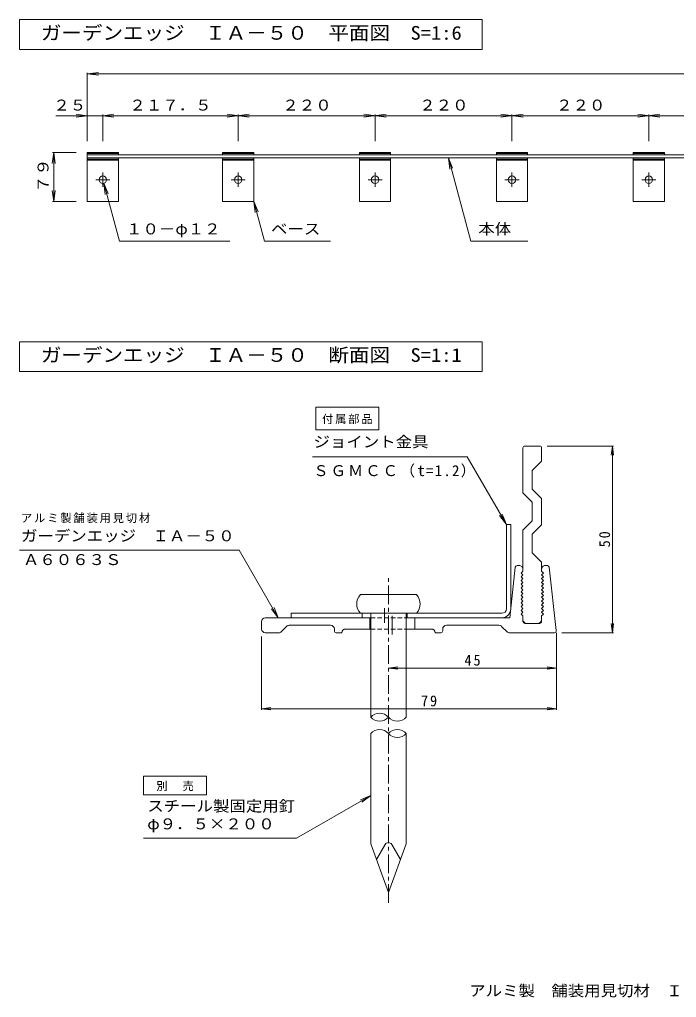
# Model space of a CAD drawing. Units: millimetres on the paper, with parts at other scales. Extents: x -178 to 188, y -132 to 129.
# Drawn here: x -177.9 to -2, y -132.5 to 129.5 of the extents above; entities that cross this region are included whole.
import ezdxf
from ezdxf.enums import TextEntityAlignment as Align

# ---------------------------------------------------------------- set-up
doc = ezdxf.new("R2010")
doc.units = ezdxf.units.MM
doc.linetypes.add('CHAIN1', pattern=[8, 5, -1, 1, -1])
doc.linetypes.add('DASHED1', pattern=[1.8, 1.2, -0.6])
for name, color, linetype, lineweight in [('1-0_1-0ﾚｲﾔ', 3, 'Continuous', 9), ('1-1_1-1ﾚｲﾔ', 2, 'Continuous', 9), ('1-2_1-2ﾚｲﾔ', 2, 'Continuous', 9), ('1-4_1-4ﾚｲﾔ', 7, 'Continuous', 9), ('1-5_1-5ﾚｲﾔ', 4, 'Continuous', 9), ('1-A', 2, 'Continuous', 9), ('1-F', 7, 'Continuous', 9), ('2-1', 4, 'Continuous', 9), ('2-F_2-Fﾚｲﾔ', 7, 'Continuous', 9)]:
    doc.layers.add(name, color=color, linetype=linetype, lineweight=lineweight)
doc.layers.add('F-5_F-5ﾚｲﾔ', color=2, linetype='Continuous')
doc.styles.add('ＭＳ ゴシック', font='')
doc.styles.get('ＭＳ ゴシック').set_extended_font_data('MS Gothic')

msp = doc.modelspace()

# ---------------------------------------------------------------- linework, layer by layer
at = {"layer": '1-0_1-0ﾚｲﾔ'}
for p, q in [((-45.14, -17.238), (-46.582, -30.791)), ((-44.643, -16.791), (-44.097, -16.791)), ((-43.097, -17.791), (-43.097, -18.194)), ((-38.101, -17.791), (-38.1, -18.194)), ((-36.554, -16.791), (-37.101, -16.791)), ((-36.058, -17.235), (-34.161, -34.235)), ((-112.099, -30.791), (-83.87, -30.791)), ((-84.099, -30.791), (-84.099, -33.791)), ((-74.37, -30.791), (-46.582, -30.791)), ((-72.099, -30.791), (-72.099, -33.791)), ((-43.099, -31.791), (-43.099, -30.283)), ((-38.099, -31.791), (-38.099, -30.283)), ((-113.099, -33.791), (-113.099, -31.791)), ((-107.952, -34.644), (-106.392, -33.084)), ((-94.599, -32.791), (-105.684, -32.791)), ((-93.599, -34.291), (-93.599, -33.791)), ((-90.599, -33.791), (-83.87, -33.791)), ((-74.37, -33.791), (-67.599, -33.791)), ((-64.599, -34.291), (-64.599, -33.791)), ((-49.513, -32.791), (-63.599, -32.791)), ((-47.245, -34.644), (-48.806, -33.084)), ((-42.599, -32.291), (-38.599, -32.291)), ((-108.306, -34.791), (-112.099, -34.791)), ((-93.099, -34.791), (-91.599, -34.791)), ((-65.099, -34.791), (-66.599, -34.791)), ((-34.658, -34.791), (-46.892, -34.791))]:
    msp.add_line(p, q, dxfattribs=at)
at = {"layer": '1-0_1-0ﾚｲﾔ', "linetype": 'CHAIN1'}
msp.add_line((-78.099, -35.277), (-78.099, -29.304), dxfattribs=at)
at = {"layer": '1-0_1-0ﾚｲﾔ', "linetype": 'DASHED1'}
msp.add_line((-83.87, -33.791), (-74.37, -33.791), dxfattribs=at)
at = {"layer": '1-0_1-0ﾚｲﾔ'}
for centre, radius, start, end in [((-44.643, -17.291), 0.5, 90, 173.92877), ((-44.097, -17.791), 1, 359.98997, 90), ((-37.101, -17.791), 1, 90, 180.01003), ((-36.554, -17.291), 0.5, 6.36522, 90), ((-112.099, -31.791), 1, 90, 180), ((-112.099, -33.791), 1, 180, 270), ((-105.684, -33.791), 1, 90, 135), ((-94.599, -33.791), 1, 0, 90), ((-90.599, -34.791), 1, 90, 180), ((-67.599, -34.791), 1, 0, 90), ((-63.599, -33.791), 1, 90, 180), ((-49.513, -33.791), 1, 45, 90), ((-42.599, -31.791), 0.5, 180, 270), ((-38.599, -31.791), 0.5, 270, 0), ((-108.306, -34.291), 0.5, 270, 314.998), ((-93.099, -34.291), 0.5, 180, 270), ((-65.099, -34.291), 0.5, 270, 0), ((-46.892, -34.291), 0.5, 225, 270), ((-34.658, -34.291), 0.5, 270, 6.3672)]:
    msp.add_arc(centre, radius, start, end, dxfattribs=at)
at = {"layer": '1-1_1-1ﾚｲﾔ'}
for p, q in [((-83.87, -91.326), (-83.87, -61.792)), ((-74.37, -91.326), (-74.37, -61.792)), ((-79.12, -104.377), (-83.87, -91.326)), ((-79.986, -91.496), (-82.33, -95.557)), ((-79.12, -104.377), (-74.37, -91.326)), ((-78.254, -91.496), (-75.91, -95.557))]:
    msp.add_line(p, q, dxfattribs=at)
for centre, radius, start, end in [((-81.495, -63.86), 3.149, 41.04601, 138.95399), ((-76.745, -63.86), 3.149, 41.04601, 138.95399), ((-76.745, -59.724), 3.149, 221.04601, 318.95399), ((-79.12, -91.996), 1, 29.99998, 150.00002)]:
    msp.add_arc(centre, radius, start, end, dxfattribs=at)
at = {"layer": '1-2_1-2ﾚｲﾔ'}
for p, q in [((-42.599, 15.209), (-38.599, 15.209)), ((-38.099, 14.709), (-38.099, 11.209)), ((-38.099, 11.209), (-40.599, 8.709)), ((-40.599, 8.709), (-40.599, 3.709)), ((-40.599, 3.709), (-38.099, 1.209)), ((-38.099, 1.209), (-38.099, -5.862)), ((-43.099, -18.291), (-43.099, -7.326)), ((-38.099, -5.862), (-40.599, -8.362)), ((-40.599, -8.362), (-40.599, -13.362)), ((-40.599, -13.362), (-38.099, -15.862)), ((-38.099, -18.291), (-38.099, -15.862)), ((-43.099, -31.291), (-43.099, -30.291)), ((-38.099, -31.291), (-38.099, -30.291)), ((-42.099, -32.291), (-39.099, -32.291))]:
    msp.add_line(p, q, dxfattribs=at)
for points in [[(-43.099, 14.709), (-43.099, 2.674), (-40.599, 0.174), (-40.599, -4.826), (-43.099, -7.326)], [(-43.099, -20.291), (-43.599, -19.791), (-43.099, -19.291), (-43.599, -18.791), (-43.099, -18.291)], [(-38.099, -20.291), (-37.599, -19.791), (-38.099, -19.291), (-37.599, -18.791), (-38.099, -18.291)], [(-43.099, -21.291), (-43.599, -20.791), (-43.099, -20.291)], [(-38.099, -21.291), (-37.599, -20.791), (-38.099, -20.291)], [(-43.099, -23.291), (-43.599, -22.791), (-43.099, -22.291), (-43.599, -21.791), (-43.099, -21.291)], [(-43.099, -24.291), (-43.599, -23.791), (-43.099, -23.291)], [(-38.099, -23.291), (-37.599, -22.791), (-38.099, -22.291), (-37.599, -21.791), (-38.099, -21.291)], [(-38.099, -24.291), (-37.599, -23.791), (-38.099, -23.291)], [(-43.099, -26.291), (-43.599, -25.791), (-43.099, -25.291), (-43.599, -24.791), (-43.099, -24.291)], [(-38.099, -26.291), (-37.599, -25.791), (-38.099, -25.291), (-37.599, -24.791), (-38.099, -24.291)], [(-43.099, -27.291), (-43.599, -26.791), (-43.099, -26.291)], [(-43.099, -29.291), (-43.599, -28.791), (-43.099, -28.291), (-43.599, -27.791), (-43.099, -27.291)], [(-38.099, -27.291), (-37.599, -26.791), (-38.099, -26.291)], [(-38.099, -29.291), (-37.599, -28.791), (-38.099, -28.291), (-37.599, -27.791), (-38.099, -27.291)], [(-43.099, -30.291), (-43.599, -29.791), (-43.099, -29.291)], [(-38.099, -30.291), (-37.599, -29.791), (-38.099, -29.291)]]:
    msp.add_lwpolyline(points, dxfattribs=at)
for centre, radius, start, end in [((-42.599, 14.709), 0.5, 90, 180), ((-38.599, 14.709), 0.5, 0, 90), ((-42.099, -31.291), 1, 180, 270), ((-39.099, -31.291), 1, 270, 0)]:
    msp.add_arc(centre, radius, start, end, dxfattribs=at)
at = {"layer": '1-4_1-4ﾚｲﾔ'}
for p, q in [((-18.828, 15.209), (-36.599, 15.209)), ((-19.128, 15.209), (-19.454, 12.731)), ((-19.128, 15.209), (-18.801, 12.731)), ((-19.128, -34.791), (-19.128, 15.209)), ((-19.128, -34.791), (-19.454, -32.312)), ((-19.128, -34.791), (-18.801, -32.312)), ((-113.099, -55.443), (-113.099, -35.791)), ((-34.099, -55.443), (-34.099, -34.791)), ((-18.828, -34.791), (-32.658, -34.791)), ((-79.12, -44.24), (-76.641, -43.914)), ((-79.12, -44.24), (-34.099, -44.24)), ((-79.12, -44.24), (-76.641, -44.566)), ((-34.099, -44.24), (-36.577, -43.914)), ((-34.099, -44.24), (-36.577, -44.566)), ((-113.099, -55.143), (-110.62, -54.816)), ((-34.099, -55.143), (-36.577, -54.816)), ((-113.099, -55.143), (-34.099, -55.143)), ((-113.099, -55.143), (-110.62, -55.469)), ((-34.099, -55.143), (-36.577, -55.469)), ((-83.87, -78.37), (-86.642, -79.518)), ((-83.87, -78.37), (-86.25, -80.196))]:
    msp.add_line(p, q, dxfattribs=at)
at = {"layer": '1-5_1-5ﾚｲﾔ'}
for p, q in [((-46.341, -5.791), (-47.541, -5.791)), ((-47.541, -28.391), (-47.541, -5.791)), ((-46.341, -5.791), (-46.341, -28.391)), ((-105.141, -30.791), (-105.141, -29.591)), ((-83.849, -29.591), (-105.141, -29.591)), ((-83.87, -30.791), (-105.141, -30.791)), ((-86.141, -30.791), (-86.141, -29.591)), ((-48.741, -30.791), (-74.37, -30.791)), ((-48.741, -29.591), (-74.349, -29.591)), ((-74.141, -30.791), (-74.141, -29.591))]:
    msp.add_line(p, q, dxfattribs=at)
at = {"layer": '1-5_1-5ﾚｲﾔ', "linetype": 'CHAIN1'}
msp.add_line((-80.141, -32.171), (-80.141, -28.199), dxfattribs=at)
at = {"layer": '1-5_1-5ﾚｲﾔ', "linetype": 'DASHED1'}
msp.add_line((-83.87, -30.791), (-74.37, -30.791), dxfattribs=at)
at = {"layer": '1-5_1-5ﾚｲﾔ'}
for radius in [1.2, 2.4]:
    msp.add_arc((-48.741, -28.391), radius, 270, 0, dxfattribs=at)
at = {"layer": '1-A', "linetype": 'CHAIN1'}
msp.add_line((-79.12, -107.165), (-79.12, -20.015), dxfattribs=at)
at = {"layer": '1-A'}
for p, q in [((-71.62, -24.591), (-86.62, -24.591)), ((-71.62, -29.591), (-86.62, -29.591)), ((-83.87, -57.421), (-83.87, -29.591)), ((-74.37, -57.421), (-74.37, -29.591))]:
    msp.add_line(p, q, dxfattribs=at)
for centre, radius, start, end in [((-83.995, -27.091), 3.625, 136.39711, 223.60278), ((-74.245, -27.091), 3.625, 316.39722, 43.60289), ((-81.495, -59.489), 3.149, 41.04601, 138.95399), ((-81.495, -55.353), 3.149, 221.04601, 318.95399), ((-76.745, -55.353), 3.149, 221.04601, 318.95399)]:
    msp.add_arc(centre, radius, start, end, dxfattribs=at)
at = {"layer": '1-F'}
for p, q in [((-177.927, 43.164), (-54.014, 43.164)), ((-177.927, 43.164), (-177.927, 35.164)), ((-54.014, 43.164), (-54.014, 35.164)), ((-177.927, 35.164), (-54.014, 35.164)), ((-47.541, -5.791), (-49.367, -3.411)), ((-47.541, -5.791), (-48.689, -3.019)), ((-108.62, -30.791), (-110.446, -28.411)), ((-108.62, -30.791), (-109.768, -28.019)), ((-83.87, -78.37), (-103.72, -89.83)), ((-103.72, -89.83), (-144.719, -89.83))]:
    msp.add_line(p, q, dxfattribs=at)
for points in [[(-81.699, 25.59), (-81.699, 19.564), (-98.604, 19.564), (-98.604, 25.59)], [(-127.814, -73.231), (-127.814, -78.208), (-144.719, -78.208), (-144.719, -73.231)]]:
    msp.add_lwpolyline(points, close=True, dxfattribs=at)
for points in [[(-47.541, -5.791), (-58.004, 12.333), (-99.438, 12.333)], [(-108.62, -30.791), (-119.083, -12.667), (-177.927, -12.667)]]:
    msp.add_lwpolyline(points, dxfattribs=at)
at = {"layer": '2-1'}
for p, q in [((-151.451, 93.888), (-159.784, 93.888)), ((-159.784, 93.222), (-159.784, 93.888)), ((-151.451, 93.553), (-159.784, 93.553)), ((-159.784, 80.722), (-159.784, 92.388)), ((-151.451, 92.056), (-159.784, 92.056)), ((-151.451, 91.808), (-159.784, 91.808)), ((-151.451, 93.222), (-151.451, 93.888)), ((-151.451, 80.722), (-151.451, 92.388)), ((-115.201, 93.888), (-123.534, 93.888)), ((-123.534, 93.222), (-123.534, 93.888)), ((-115.201, 93.553), (-123.534, 93.553)), ((-123.534, 80.722), (-123.534, 92.388)), ((-115.201, 92.056), (-123.534, 92.056)), ((-115.201, 91.808), (-123.534, 91.808)), ((-115.201, 93.222), (-115.201, 93.888)), ((-115.201, 80.722), (-115.201, 92.388)), ((-78.534, 93.888), (-86.868, 93.888)), ((-86.868, 93.222), (-86.868, 93.888)), ((-78.534, 93.553), (-86.868, 93.553)), ((-86.868, 80.722), (-86.868, 92.388)), ((-78.534, 92.056), (-86.868, 92.056)), ((-78.534, 91.808), (-86.868, 91.808)), ((-78.534, 93.222), (-78.534, 93.888)), ((-78.534, 80.722), (-78.534, 92.388)), ((-41.868, 93.888), (-50.201, 93.888)), ((-50.201, 93.222), (-50.201, 93.888)), ((-41.868, 93.553), (-50.201, 93.553)), ((-50.201, 80.722), (-50.201, 92.388)), ((-41.868, 92.056), (-50.201, 92.056)), ((-41.868, 91.808), (-50.201, 91.808)), ((-41.868, 93.222), (-41.868, 93.888)), ((-41.868, 80.722), (-41.868, 92.388)), ((-5.201, 93.888), (-13.534, 93.888)), ((-13.534, 93.222), (-13.534, 93.888)), ((-5.201, 93.553), (-13.534, 93.553)), ((-13.534, 80.722), (-13.534, 92.388)), ((-5.201, 92.056), (-13.534, 92.056)), ((-5.201, 91.808), (-13.534, 91.808)), ((-5.201, 93.222), (-5.201, 93.888)), ((-5.201, 80.722), (-5.201, 92.388)), ((-151.451, 80.722), (-159.784, 80.722)), ((-115.201, 80.722), (-123.534, 80.722)), ((-78.534, 80.722), (-86.868, 80.722)), ((-41.868, 80.722), (-50.201, 80.722)), ((-5.201, 80.722), (-13.534, 80.722))]:
    msp.add_line(p, q, dxfattribs=at)
at = {"layer": '2-1', "color": 2}
for p, q in [((-159.784, 93.222), (-159.784, 92.388)), ((177.716, 93.222), (-159.784, 93.222)), ((177.716, 92.388), (-159.784, 92.388))]:
    msp.add_line(p, q, dxfattribs=at)
at = {"layer": '2-1', "linetype": 'CHAIN1'}
for p, q in [((-153.726, 86.555), (-157.509, 86.555)), ((-155.618, 84.663), (-155.618, 88.446)), ((-117.476, 86.555), (-121.259, 86.555)), ((-119.368, 84.663), (-119.368, 88.446)), ((-80.81, 86.555), (-84.593, 86.555)), ((-82.701, 84.663), (-82.701, 88.446)), ((-44.143, 86.555), (-47.926, 86.555)), ((-46.034, 84.663), (-46.034, 88.446)), ((-7.476, 86.555), (-11.259, 86.555)), ((-9.368, 84.663), (-9.368, 88.446))]:
    msp.add_line(p, q, dxfattribs=at)
at = {"layer": '2-1'}
for centre in [(-155.618, 86.555), (-119.368, 86.555), (-82.701, 86.555), (-46.034, 86.555), (-9.368, 86.555)]:
    msp.add_circle(centre, 1, dxfattribs=at)
at = {"layer": '2-F_2-Fﾚｲﾔ'}
for p, q in [((-177.927, 129.457), (-54.014, 129.457)), ((-177.927, 129.457), (-177.927, 121.457)), ((-54.014, 129.457), (-54.014, 121.457)), ((-177.927, 121.457), (-54.014, 121.457)), ((-159.784, 114.918), (-156.81, 115.31)), ((-159.784, 96.888), (-159.784, 115.218)), ((-159.784, 114.918), (177.716, 114.918)), ((-159.784, 114.918), (-156.81, 114.527)), ((-168.171, 103.702), (188.429, 103.702)), ((-159.784, 103.702), (-162.759, 104.093)), ((-159.784, 103.702), (-162.759, 103.31)), ((-155.618, 103.702), (-152.643, 104.093)), ((-155.618, 96.888), (-155.618, 104.002)), ((-155.618, 103.702), (-152.643, 103.31)), ((-116.393, 103.31), (-122.342, 104.093)), ((-116.393, 104.093), (-122.342, 103.31)), ((-119.368, 96.888), (-119.368, 104.002)), ((-79.727, 103.31), (-85.675, 104.093)), ((-79.727, 104.093), (-85.675, 103.31)), ((-82.701, 96.888), (-82.701, 104.002)), ((-43.06, 103.31), (-49.009, 104.093)), ((-43.06, 104.093), (-49.009, 103.31)), ((-46.034, 96.888), (-46.034, 104.002)), ((-6.393, 103.31), (-12.342, 104.093)), ((-6.393, 104.093), (-12.342, 103.31)), ((-9.368, 96.888), (-9.368, 104.002)), ((-168.785, 93.888), (-169.176, 90.914)), ((-162.784, 93.888), (-169.085, 93.888)), ((-168.785, 80.722), (-168.785, 93.888)), ((-168.785, 93.888), (-168.393, 90.914)), ((-63.074, 92.388), (-57.094, 70.074)), ((-63.074, 92.388), (-61.925, 89.617)), ((-63.074, 92.388), (-62.682, 89.414)), ((-155.359, 85.589), (-151.202, 70.074)), ((-155.359, 85.589), (-154.211, 82.817)), ((-155.359, 85.589), (-154.967, 82.615)), ((-168.785, 80.722), (-169.176, 83.696)), ((-168.785, 80.722), (-168.393, 83.696)), ((-162.784, 80.722), (-169.085, 80.722)), ((-115.201, 80.722), (-112.348, 70.074)), ((-115.201, 80.722), (-114.053, 77.95)), ((-115.201, 80.722), (-114.81, 77.747)), ((-151.202, 70.074), (-121.573, 70.074)), ((-112.348, 70.074), (-94.601, 70.074)), ((-57.094, 70.074), (-41.745, 70.074))]:
    msp.add_line(p, q, dxfattribs=at)

# ---------------------------------------------------------------- texts
at = {"layer": '1-4_1-4ﾚｲﾔ', "color": 2, "insert": (-19.728, -11.916), "char_height": 2.933, "attachment_point": 7, "rotation": 90, "style": 'ＭＳ ゴシック'}
msp.add_mtext('\\T1.27;\\W0.95;50', dxfattribs=at)
at = {"layer": '1-4_1-4ﾚｲﾔ', "color": 2, "char_height": 2.933, "attachment_point": 7, "style": 'ＭＳ ゴシック'}
for s, insert in [('\\T1.27;\\W0.95;45', (-58.734, -43.64)), ('\\T1.27;\\W0.95;79', (-70.392, -54.543))]:
    msp.add_mtext(s, dxfattribs=dict(at, insert=insert))
at = {"layer": '1-F', "color": 3, "style": 'ＭＳ ゴシック', "width": 1.1}
msp.add_text('ガーデンエッジ\u3000ＩＡ－５０\u3000断面図\u3000S=1:1', height=3.666, dxfattribs=at).set_placement((-172.22, 36.664), align=Align.BOTTOM_LEFT)
at = {"layer": '1-F', "color": 2, "style": 'ＭＳ ゴシック', "width": 1.1}
for s, p in [('ジョイント金具', (-99.199, 13.997)), ('ガーデンエッジ\u3000ＩＡ－５０', (-177.533, -11.177)), ('Ａ６０６３Ｓ', (-177.031, -17.544)), ('スチール製固定用釘', (-143.72, -83.562)), ('φ９．５×２００', (-143.72, -88.34))]:
    msp.add_text(s, height=2.933, dxfattribs=at).set_placement(p, align=Align.BOTTOM_LEFT)
at = {"layer": '1-F', "char_height": 2.199, "attachment_point": 7, "style": 'ＭＳ ゴシック'}
for s, insert in [('\\T1.17;付属部品', (-96.901, 21.077)), ('\\T1.17;アルミ製舗装用見切材', (-177.533, -5.431)), ('\\T1.17;別\u3000売', (-141.267, -77.22))]:
    msp.add_mtext(s, dxfattribs=dict(at, insert=insert))
at = {"layer": '1-F', "color": 2, "insert": (-99.199, 6.781), "char_height": 2.933, "attachment_point": 7, "style": 'ＭＳ ゴシック'}
msp.add_mtext('\\T1.16;ＳＧＭＣＣ（t=1.2）', dxfattribs=at)
at = {"layer": '2-F_2-Fﾚｲﾔ', "color": 3, "style": 'ＭＳ ゴシック', "width": 1.1}
msp.add_text('ガーデンエッジ\u3000ＩＡ－５０\u3000平面図\u3000S=1:6', height=3.666, dxfattribs=at).set_placement((-172.22, 122.957), align=Align.BOTTOM_LEFT)
at = {"layer": '2-F_2-Fﾚｲﾔ', "color": 2, "style": 'ＭＳ ゴシック', "width": 1.1}
for s, p in [('２５', (-168.854, 104.202)), ('２１７．５', (-148.493, 104.202)), ('２２０', (-107.534, 104.202)), ('２２０', (-70.868, 104.202)), ('２２０', (-34.201, 104.202)), ('１０－φ１２', (-149.404, 71.034)), ('ベース', (-110.568, 71.034)), ('本体', (-55.03, 71.034))]:
    msp.add_text(s, height=2.933, dxfattribs=at).set_placement(p, align=Align.BOTTOM_LEFT)
at = {"layer": '2-F_2-Fﾚｲﾔ', "color": 2, "style": 'ＭＳ ゴシック', "width": 1.15}
msp.add_text('７９', height=2.933, rotation=90, dxfattribs=at).set_placement((-169.285, 83.055), align=Align.BOTTOM_LEFT)
at = {"layer": 'F-5_F-5ﾚｲﾔ', "style": 'ＭＳ ゴシック', "width": 1.1}
msp.add_text('アルミ製\u3000舗装用見切材\u3000ＩＡ－５０', height=2.933, dxfattribs=at).set_placement((-57.491, -133.023), align=Align.BOTTOM_LEFT)

doc.saveas('drawing.dxf')
